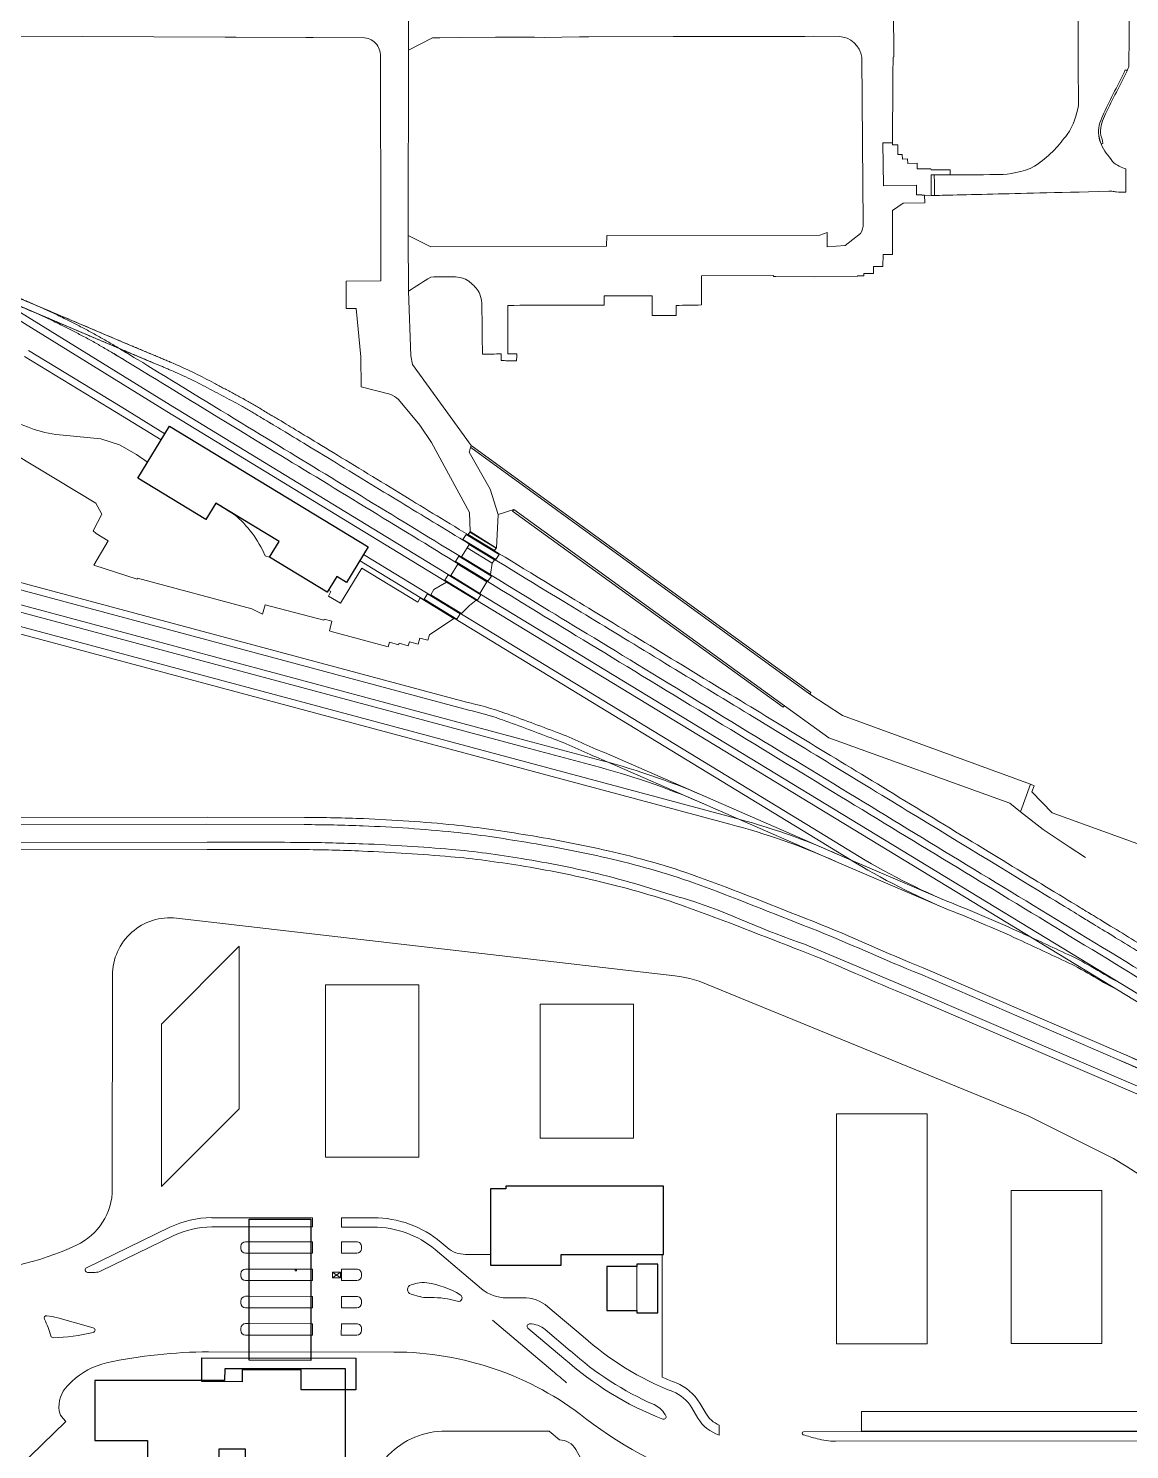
# Model space of a CAD drawing. Header units: millimetres. Extents: x 0 to 840, y 0 to 594.
# Drawn here: x 757.7 to 771.5, y 122.01 to 139.82 of the extents above; entities that cross this region are included whole.
import ezdxf

# ---------------------------------------------------------------- set-up
doc = ezdxf.new("R2010")
doc.units = ezdxf.units.MM
doc.linetypes.add('DGN Style 3', pattern=[136879.593462, 97771.138187, -39108.455275])
doc.layers.add('AC-0000-BESTAAND-co-06', color=1, linetype='Continuous')

msp = doc.modelspace()

# ---------------------------------------------------------------- linework, layer by layer
at = {"layer": 'AC-0000-BESTAAND-co-06', "linetype": 'Continuous', "lineweight": 13, "transparency": 33554687}
for p, q in [((762.463, 137.227), (762.465, 139.549)), ((768.934, 137.73), (769.019, 137.725)), ((762.465, 136.528), (762.463, 137.227)), ((768.09, 136.711), (767.552, 136.709)), ((749.693, 135), (763.191, 131.378)), ((763.175, 131.291), (749.67, 134.913)), ((764.922, 130.745), (766.251, 130.167)), ((766.213, 130.084), (764.887, 130.661)), ((770.309, 130.329), (770.261, 130.348)), ((770.28, 130.253), (770.309, 130.329)), ((770.747, 129.566), (770.951, 129.43)), ((771.393, 126.983), (768.918, 128.048)), ((771.359, 126.898), (768.882, 127.967)), ((774.41, 125.262), (768.734, 127.698)), ((771.393, 126.983), (775.417, 125.258)), ((771.359, 126.898), (775.38, 125.175)), ((761.624, 124.471), (761.624, 124.615)), ((761.624, 124.615), (761.816, 124.615)), ((761.876, 124.531), (761.876, 124.555)), ((761.624, 124.471), (761.816, 124.471)), ((761.513, 124.234), (761.615, 124.165)), ((761.615, 124.234), (761.513, 124.165)), ((761.624, 124.129), (761.624, 124.273)), ((761.624, 124.273), (761.816, 124.273)), ((761.624, 124.129), (761.816, 124.129)), ((761.876, 124.189), (761.876, 124.213)), ((761.624, 123.787), (761.624, 123.931)), ((761.624, 123.931), (761.816, 123.931)), ((761.624, 123.787), (761.816, 123.787)), ((761.876, 123.847), (761.876, 123.871)), ((764.275, 122.995), (763.518, 123.634)), ((761.623, 123.445), (761.624, 123.589)), ((761.623, 123.445), (761.815, 123.445)), ((761.624, 123.589), (761.816, 123.589)), ((761.876, 123.505), (761.876, 123.529))]:
    msp.add_line(p, q, dxfattribs=at)
at = {"layer": 'AC-0000-BESTAAND-co-06', "linetype": 'DGN Style 3', "lineweight": 13, "transparency": 33554687}
for p, q in [((760.468, 124.616), (761.241, 124.615)), ((760.468, 124.472), (761.241, 124.471)), ((760.468, 124.274), (761.241, 124.273)), ((760.468, 124.13), (761.241, 124.129)), ((760.468, 123.932), (761.241, 123.931)), ((760.468, 123.788), (761.241, 123.787)), ((760.467, 123.446), (761.24, 123.445)), ((760.468, 123.59), (761.241, 123.589))]:
    msp.add_line(p, q, dxfattribs=at)
at = {"layer": 'AC-0000-BESTAAND-co-06', "linetype": 'Continuous', "lineweight": 0, "transparency": 33554687}
for p, q in [((759.962, 122.883), (759.962, 122.876)), ((759.968, 122.883), (759.968, 122.876))]:
    msp.add_line(p, q, dxfattribs=at)
at = {"layer": 'AC-0000-BESTAAND-co-06', "linetype": 'Continuous', "lineweight": 13, "transparency": 33554687, "flags": 128}
for points in [[(768.412, 138.387), (768.533, 138.388), (768.538, 139.16), (768.536, 139.243), (768.539, 139.461), (768.548, 139.463), (768.546, 140.068), (768.534, 140.068), (768.536, 140.671), (768.536, 140.781), (768.532, 140.843), (768.536, 143.886), (768.544, 146.721)], [(767.877, 140.104), (764.316, 140.088), (764.034, 140.087), (763.616, 140.086), (763.558, 140.085), (762.771, 140.087), (762.467, 140.24), (762.465, 139.549), (762.765, 139.703), (762.859, 139.704), (763.102, 139.707), (763.556, 139.71), (763.613, 139.711), (764.043, 139.71), (764.166, 139.707), (764.608, 139.715), (764.726, 139.715), (765.784, 139.718), (766.263, 139.719), (767.435, 139.721), (767.545, 139.722), (767.863, 139.72)], [(768.09, 136.711), (768.093, 136.72), (768.174, 136.718), (768.174, 136.75), (768.293, 136.75), (768.294, 136.835), (768.413, 136.835), (768.414, 136.986), (768.533, 136.986), (768.534, 137.539), (768.668, 137.632), (768.936, 137.633), (768.934, 137.73), (768.901, 137.729), (768.901, 137.735), (768.835, 137.734), (768.832, 137.855), (768.419, 137.847), (768.412, 138.387)], [(768.533, 138.388), (768.533, 138.36), (768.598, 138.361), (768.601, 138.242), (768.654, 138.242), (768.656, 138.182), (768.721, 138.184), (768.723, 138.129), (768.843, 138.13), (768.843, 138.059)], [(769.257, 137.984), (769.256, 138.05), (769.017, 138.05), (769.015, 138.061), (768.843, 138.059)], [(769.061, 137.727), (769.019, 137.725), (769.017, 137.986), (769.056, 137.985)], [(771.374, 127.759), (763.405, 132.603), (759.436, 135.021), (756.501, 136.831)], [(771.416, 127.84), (763.457, 132.677), (759.482, 135.098), (756.549, 136.909)], [(766.139, 136.72), (767.041, 136.723), (767.042, 136.711), (767.07, 136.71), (767.552, 136.709)], [(759.366, 134.666), (758.805, 135.007), (757.653, 135.708)], [(759.413, 134.742), (758.851, 135.085), (757.701, 135.786)], [(749.551, 134.481), (765.571, 130.191), (766.52, 129.935)], [(763.245, 134.568), (767.496, 131.479), (767.51, 131.499), (763.253, 134.592), (763.245, 134.568)], [(763.245, 134.568), (767.496, 131.479), (767.905, 131.211), (770.261, 130.348), (770.135, 130.004)], [(766.495, 129.848), (765.545, 130.104), (749.527, 134.393)], [(763.588, 133.729), (763.786, 133.791), (767.177, 131.333), (767.736, 130.931), (770.004, 130.111), (770.135, 130.004)], [(767.177, 131.333), (767.163, 131.313), (763.769, 133.772), (763.786, 133.791), (767.177, 131.333)], [(763.559, 133.165), (763.6, 133.229), (763.19, 133.479), (763.146, 133.414), (763.559, 133.165)], [(763.545, 133.276), (763.213, 133.477), (763.233, 133.509), (763.566, 133.309), (763.545, 133.276)], [(763.492, 132.978), (763.131, 133.197), (763.202, 133.313), (763.515, 133.118), (763.492, 132.978)], [(763.515, 133.118), (763.543, 133.163), (763.226, 133.355), (763.202, 133.313), (763.515, 133.118)], [(763.361, 132.739), (763.447, 132.886), (763.083, 133.107), (762.998, 132.965), (763.361, 132.739)], [(763.46, 132.892), (763.505, 132.956), (763.095, 133.205), (763.054, 133.14), (763.46, 132.892)], [(763.13, 132.487), (763.229, 132.589), (763.312, 132.654), (762.941, 132.881), (762.785, 132.791), (762.745, 132.724), (763.13, 132.487)], [(763.332, 132.655), (763.373, 132.721), (762.962, 132.972), (762.923, 132.906), (763.332, 132.655)], [(763.072, 132.416), (762.663, 132.668), (762.703, 132.735), (763.113, 132.483), (763.072, 132.416)], [(772.047, 129.445), (770.535, 129.992), (770.28, 130.253)], [(770.135, 130.004), (770.422, 129.783), (770.747, 129.566)], [(761.159, 129.843), (759.936, 129.848), (752.632, 129.839)], [(761.163, 129.933), (759.942, 129.938), (752.635, 129.929)], [(761.13, 129.53), (759.942, 129.533), (751.962, 129.529), (747.989, 129.529), (747.904, 129.531), (746.472, 129.531), (745.412, 129.532), (743.255, 129.529)], [(759.943, 129.623), (751.962, 129.619), (747.993, 129.62), (747.905, 129.62), (746.479, 129.621), (745.412, 129.623)], [(774.446, 125.345), (768.77, 127.78), (767.429, 128.346)], [(775.443, 125.314), (772.293, 127.201), (771.374, 127.759)], [(771.416, 127.84), (772.347, 127.273), (775.487, 125.393)], [(761.241, 124.615), (761.264, 124.615), (761.264, 124.471), (761.241, 124.471)], [(761.241, 124.129), (761.264, 124.129), (761.264, 124.273), (761.241, 124.273)], [(761.241, 123.787), (761.264, 123.787), (761.264, 123.931), (761.241, 123.931)], [(761.24, 123.445), (761.263, 123.445), (761.264, 123.589), (761.241, 123.589)]]:
    msp.add_lwpolyline(points, dxfattribs=at)
for points in [[(761.685, 136.311), (761.684, 136.651), (762.117, 136.659), (762.117, 137.17), (762.113, 139.45), (762.113, 139.45, 0.414262), (761.915, 139.704), (761.915, 139.704), (761.271, 139.708), (761.177, 139.706), (760.304, 139.711), (760.166, 139.711), (757.486, 139.722), (757.304, 139.72), (756.736, 139.725), (756.322, 139.73), (756.212, 139.648), (756.122, 139.649)], [(768.156, 138.385), (768.148, 139.46), (768.148, 139.46, 0.357524), (767.863, 139.72)], [(768.156, 138.385), (768.163, 137.374), (768.163, 137.374, -0.170366), (768.13, 137.249), (768.13, 137.249), (767.94, 137.098), (767.714, 137.084), (767.714, 137.262), (767.621, 137.231), (764.95, 137.225), (764.948, 137.092), (762.744, 137.084), (762.463, 137.227)], [(759.283, 135.623), (758.948, 135.764), (757.597, 136.338), (757.187, 136.51), (757.187, 136.51, -0.039465), (755.927, 137.157), (755.927, 137.157), (755.469, 137.435), (754.131, 138.249)], [(759.322, 135.706), (758.971, 135.853), (757.634, 136.42), (757.223, 136.595), (757.223, 136.595, -0.040844), (755.974, 137.235), (755.974, 137.235), (755.481, 137.533), (754.178, 138.327)], [(761.685, 136.311), (761.808, 136.311), (761.868, 135.704), (761.871, 135.327), (762.233, 135.239), (762.233, 135.239, -0.088357), (762.342, 135.17), (762.342, 135.17), (762.608, 134.847), (762.753, 134.633), (763.232, 133.755), (763.237, 133.515), (763.568, 133.309), (763.588, 133.729), (763.585, 133.741), (763.49, 134.045), (763.227, 134.511), (763.253, 134.592), (762.517, 135.607), (762.495, 135.719), (762.465, 136.528)], [(757.439, 134.949, 0.114512), (758.137, 134.722), (758.137, 134.722), (758.61, 134.676), (758.845, 134.604), (759.055, 134.481), (759.196, 134.386), (759.074, 134.184), (759.924, 133.668), (760.049, 133.873), (760.282, 133.731), (760.282, 133.731, -0.112341), (760.67, 133.213), (760.67, 133.213), (760.724, 133.193), (761.446, 132.754), (761.463, 132.782), (761.492, 132.764), (761.461, 132.707), (761.614, 132.619), (761.881, 133.058), (762.584, 132.632), (762.613, 132.683), (763.032, 132.427), (762.728, 132.221), (762.706, 132.153), (762.609, 132.18), (762.588, 132.104), (762.477, 132.134), (762.463, 132.084), (762.347, 132.115), (762.342, 132.097), (762.226, 132.128), (762.21, 132.07), (761.515, 132.257), (761.474, 132.27), (761.505, 132.391), (761.409, 132.416), (761.406, 132.403), (760.669, 132.599), (760.636, 132.479), (760.5, 132.546), (759.069, 132.93), (759.063, 132.917), (758.52, 133.095), (758.701, 133.398), (758.549, 133.489), (758.514, 133.524), (758.621, 133.734), (758.547, 133.872), (757.024, 134.784)], [(767.832, 129.378), (766.213, 130.084), (766.213, 130.084, 0.039093), (764.858, 130.561), (764.858, 130.561), (763.918, 130.812), (749.596, 134.65)], [(749.619, 134.738), (763.942, 130.898), (764.882, 130.648), (764.882, 130.648, -0.039242), (766.251, 130.167), (766.251, 130.167), (767.869, 129.462)], [(769.214, 128.884, -0.0404), (767.965, 129.535), (767.965, 129.535), (767.534, 129.798), (763.268, 132.395), (761.9, 133.228)], [(769.178, 128.8, -0.039301), (767.919, 129.456), (767.919, 129.456), (767.487, 129.72), (763.222, 132.318), (761.853, 133.151)], [(769.178, 128.8), (767.832, 129.378), (767.832, 129.378, 0.040164), (766.495, 129.848)], [(766.52, 129.935, -0.041148), (767.869, 129.462), (767.869, 129.462), (769.214, 128.884)], [(756.775, 124.233, 0.110138), (758.304, 124.573), (758.304, 124.573, 0.290809), (758.753, 125.279), (758.753, 125.279), (758.755, 127.956), (758.755, 127.956, -0.448273), (759.557, 128.671), (759.557, 128.671), (765.806, 127.947), (765.889, 127.935), (765.993, 127.913), (766.108, 127.88), (766.201, 127.845), (770.231, 126.195), (771.301, 125.658), (771.46, 125.563), (772.072, 125.172)], [(775.198, 125.022), (774.446, 125.345), (774.446, 125.345, -0.03873), (773.198, 125.99), (773.198, 125.99), (772.648, 126.328), (772.648, 126.328, 0.038838), (771.393, 126.983)], [(771.359, 126.898, -0.037137), (772.603, 126.251), (772.603, 126.251), (773.151, 125.912), (773.151, 125.912, 0.040741), (774.41, 125.262), (774.41, 125.262), (775.162, 124.939)], [(765.646, 124.457), (765.646, 122.92), (765.646, 122.92, 0.013114), (765.82, 122.846), (765.82, 122.846, -0.167388), (766.116, 122.595), (766.116, 122.595), (766.192, 122.466), (766.192, 122.466, 0.157477), (766.36, 122.318), (766.36, 122.318), (766.36, 122.194), (766.36, 122.194, -0.184219), (766.092, 122.407), (766.092, 122.407), (766.016, 122.535), (766.016, 122.535, 0.167388), (765.778, 122.738), (765.778, 122.738, -0.089394), (764.655, 123.428), (764.655, 123.428), (764.213, 123.802), (764.213, 123.802, 0.1805), (763.897, 123.915), (763.897, 123.915), (763.696, 123.913), (763.696, 123.913, -0.1805), (763.38, 124.026), (763.38, 124.026), (762.799, 124.517), (762.799, 124.517, 0.177073), (762.026, 124.8), (762.026, 124.8), (761.624, 124.8), (761.624, 124.917), (762.026, 124.917), (762.026, 124.917, -0.177073), (762.875, 124.606), (762.875, 124.606), (762.95, 124.542), (762.95, 124.542, 0.177199), (763.182, 124.457), (763.182, 124.457), (763.495, 124.457)], [(760.468, 124.472), (760.424, 124.472, -0.414212), (760.364, 124.532), (760.364, 124.556, -0.414211), (760.424, 124.616), (760.468, 124.616)], [(760.468, 124.13), (760.424, 124.13), (760.424, 124.13, -0.414212), (760.364, 124.19), (760.364, 124.214, -0.414211), (760.424, 124.274), (760.468, 124.274)], [(760.468, 123.788), (760.424, 123.788, -0.414212), (760.364, 123.848), (760.364, 123.872, -0.414211), (760.424, 123.932), (760.468, 123.932)], [(760.467, 123.446), (760.423, 123.446, -0.414212), (760.364, 123.506), (760.364, 123.53, -0.414211), (760.424, 123.59), (760.468, 123.59)], [(766.354, 121.572, -0.102759), (764.686, 122.403), (764.686, 122.403, 0.167669), (762.281, 123.234), (762.281, 123.234), (759.96, 123.235), (759.96, 123.235, 0.053702), (758.682, 123.098), (758.682, 123.098, 0.14012), (758.246, 122.863), (758.246, 122.863), (758.193, 122.811), (758.193, 122.811, 0.243848), (758.088, 122.497, 0.154736), (758.137, 122.399), (758.137, 122.399), (758.172, 122.364), (757.578, 121.787)], [(761.92, 121.223, -0.417497), (762.935, 122.243), (762.935, 122.243), (764.23, 122.243), (764.357, 122.132), (764.357, 122.132, -0.267948), (764.565, 122.012), (764.565, 122.012), (765.189, 120.892)]]:
    msp.add_lwpolyline(points, format="xyb", dxfattribs=at)
at = {"layer": 'AC-0000-BESTAAND-co-06', "linetype": 'Continuous', "lineweight": 30, "transparency": 33554687, "flags": 128}
for points in [[(760.049, 133.873), (759.924, 133.668), (759.074, 134.184), (759.469, 134.836), (761.958, 133.323), (761.688, 132.879), (761.566, 132.953), (761.446, 132.754), (760.724, 133.193), (760.843, 133.389), (760.049, 133.873)], [(759.875, 122.876), (759.195, 122.876), (758.535, 122.876), (758.535, 122.126), (759.195, 122.126), (759.194, 121.741)], [(761.675, 121.776), (761.675, 122.76)], [(760.092, 121.008), (760.093, 122.022), (760.418, 122.022), (760.425, 121.004)]]:
    msp.add_lwpolyline(points, dxfattribs=at)
at = {"layer": 'AC-0000-BESTAAND-co-06', "linetype": 'Continuous', "lineweight": 13, "transparency": 33554687, "flags": 128}
for points in [[(760.344, 128.318), (759.369, 127.344), (759.369, 125.308), (760.344, 126.283)], [(762.595, 127.836), (761.424, 127.836), (761.424, 125.677), (762.595, 125.677)], [(765.286, 127.595), (764.115, 127.595), (764.115, 125.915), (765.286, 125.915)], [(768.968, 126.219), (767.829, 126.219), (767.829, 123.338), (768.968, 123.338)], [(771.158, 125.259), (770.018, 125.259), (770.018, 123.339), (771.158, 123.339)], [(761.046, 124.268), (761.061, 124.268), (761.061, 124.253), (761.046, 124.253)], [(761.513, 124.165), (761.513, 124.234), (761.615, 124.234), (761.615, 124.165)], [(768.142, 122.244), (773.434, 122.244), (773.434, 122.488), (768.142, 122.488)]]:
    msp.add_lwpolyline(points, close=True, dxfattribs=at)
at = {"layer": 'AC-0000-BESTAAND-co-06', "linetype": 'Continuous', "lineweight": 30, "transparency": 33554687, "flags": 128}
for points in [[(763.495, 125.281), (763.495, 124.322), (764.38, 124.322), (764.38, 124.457), (765.661, 124.457), (765.661, 125.281), (765.661, 125.312), (763.687, 125.312), (763.687, 125.281)], [(760.468, 124.9), (761.241, 124.9), (761.24, 123.129), (760.467, 123.13)], [(765.329, 124.336), (765.329, 124.306), (764.95, 124.306), (764.95, 123.754), (765.329, 123.754), (765.329, 123.724), (765.59, 123.724), (765.59, 124.336)], [(761.804, 123.159), (761.804, 122.76), (761.12, 122.761), (761.12, 123.012), (760.381, 123.012), (760.381, 122.862), (759.875, 122.863), (759.875, 123.16)]]:
    msp.add_lwpolyline(points, close=True, dxfattribs=at)
at = {"layer": 'AC-0000-BESTAAND-co-06', "linetype": 'Continuous', "lineweight": 13, "transparency": 33554687, "flags": 128}
for points in [[(758.429, 124.289, 0.79586), (758.442, 124.232), (758.442, 124.232), (758.536, 124.232), (758.536, 124.232, 0.113673), (758.615, 124.25), (758.615, 124.25), (759.526, 124.693), (759.526, 124.693, -0.113673), (759.999, 124.801), (759.999, 124.801), (761.264, 124.801), (761.264, 124.917), (759.999, 124.917), (759.999, 124.918, 0.113673), (759.475, 124.797), (759.475, 124.797), (758.429, 124.289), (758.429, 124.289)], [(762.697, 124.101, 0.104643), (762.573, 124.095), (762.573, 124.095), (762.498, 124.075), (762.498, 124.075, 0.765954), (762.497, 123.959), (762.497, 123.959), (762.612, 123.927), (762.612, 123.928, 0.075704), (762.702, 123.917), (762.702, 123.917), (762.744, 123.918), (762.745, 123.918, -0.070892), (763.08, 123.87), (763.08, 123.87, 0.884274), (763.115, 123.952), (763.115, 123.952, 0.093252), (762.697, 124.101)], [(757.931, 123.689, 0.598207), (757.901, 123.646), (757.901, 123.646, -0.04905), (757.983, 123.435), (757.983, 123.435, 0.343934), (758.012, 123.413), (758.012, 123.413, 0.052734), (758.513, 123.48), (758.513, 123.48, 0.772815), (758.514, 123.538), (758.514, 123.538), (758.068, 123.662), (758.068, 123.662, 0.038837), (757.931, 123.689)], [(765.654, 122.393, 0.712239), (765.691, 122.436), (765.691, 122.436), (765.681, 122.453), (765.681, 122.453, 0.157058), (765.543, 122.575), (765.543, 122.575, -0.079257), (764.495, 123.249), (764.494, 123.25), (764.18, 123.516), (764.18, 123.516, 0.180496), (763.982, 123.586), (763.982, 123.586, 0.694203), (763.963, 123.534), (763.963, 123.533), (764.413, 123.154), (764.413, 123.154, 0.089945), (765.654, 122.393), (765.654, 122.393), (765.654, 122.393)], [(774.137, 122.123, 0.228072), (774.278, 122.191), (774.278, 122.191, 0.628569), (774.254, 122.24), (774.254, 122.24), (767.418, 122.233), (767.418, 122.233, 0.852837), (767.412, 122.198), (767.412, 122.198, 0.01503), (767.588, 122.147), (767.588, 122.147, 0.064319), (767.817, 122.117), (767.816, 122.117), (774.137, 122.123), (774.137, 122.123)]]:
    msp.add_lwpolyline(points, format="xyb", close=True, dxfattribs=at)
at = {"layer": 'AC-0000-BESTAAND-co-06', "linetype": 'DGN Style 3', "lineweight": 13, "transparency": 33554687, "flags": 128}
msp.add_lwpolyline([(765.329, 124.306), (765.329, 123.754)], dxfattribs=at)
at = {"layer": 'AC-0000-BESTAAND-co-06', "linetype": 'DGN Style 3', "lineweight": 30, "transparency": 33554687, "flags": 128}
msp.add_lwpolyline([(761.675, 122.76), (761.675, 123.025), (760.162, 123.025), (760.161, 122.876), (759.875, 122.876)], dxfattribs=at)
at = {"layer": 'AC-0000-BESTAAND-co-06', "linetype": 'Continuous', "lineweight": 13, "transparency": 33554687, "extrusion": (0, 0, -1)}
for centre in [(-761.816, 124.555), (-761.816, 124.213), (-761.816, 123.871), (-761.816, 123.529)]:
    msp.add_arc(centre, 0.06, 90.0267, 180.028, dxfattribs=at)
at = {"layer": 'AC-0000-BESTAAND-co-06', "linetype": 'Continuous', "lineweight": 13, "transparency": 33554687}
for centre, radius, start, end in [((761.816, 124.531), 0.06, 269.9733, 359.9717), ((761.816, 124.189), 0.06, 269.9733, 359.9717), ((761.816, 123.847), 0.06, 269.9733, 359.9717), ((761.816, 123.505), 0.06, 269.9733, 359.9717), ((767.131, 126.197), 4.29, 228.2665, 231.2833)]:
    msp.add_arc(centre, radius, start, end, dxfattribs=at)
for points, weights, knots in [([(749.82, 147.912), (749.819, 147.26), (749.819, 146.608), (749.818, 145.956), (749.814, 145.593), (749.831, 145.211), (749.871, 144.848), (749.917, 144.442), (750, 144.034), (750.108, 143.632), (750.196, 143.305), (750.304, 142.989), (750.428, 142.674), (750.607, 142.224), (750.807, 141.792), (751.05, 141.371), (751.25, 141.023), (751.48, 140.703), (751.733, 140.391), (752.036, 140.019), (752.348, 139.664), (752.702, 139.34), (752.956, 139.107), (753.231, 138.903), (753.497, 138.687), (753.696, 138.525), (753.932, 138.379), (754.131, 138.249), (754.577, 137.978), (755.023, 137.706), (755.469, 137.435), (755.622, 137.342), (755.775, 137.249), (755.927, 137.157), (756.33, 136.908), (756.751, 136.692), (757.187, 136.51), (757.324, 136.453), (757.46, 136.395), (757.597, 136.338), (758.047, 136.147), (758.498, 135.955), (758.948, 135.764), (759.06, 135.717), (759.172, 135.67), (759.283, 135.623), (759.474, 135.544), (759.681, 135.455), (759.872, 135.355), (760.019, 135.277), (760.167, 135.199), (760.315, 135.12), (760.503, 135.02), (760.688, 134.897), (760.868, 134.797), (761.816, 134.219), (762.764, 133.642), (763.712, 133.064), (765.949, 131.703), (768.186, 130.341), (770.423, 128.98), (770.994, 128.631), (771.565, 128.282), (772.136, 127.933), (772.297, 127.834), (772.457, 127.734), (772.618, 127.635), (772.694, 127.585), (772.776, 127.532), (772.852, 127.477), (772.911, 127.434), (772.97, 127.391), (773.029, 127.348), (773.126, 127.277), (773.221, 127.199), (773.313, 127.128), (773.499, 126.976), (773.685, 126.823), (773.87, 126.671), (774.233, 126.364), (774.621, 126.088), (775.029, 125.846), (771.204, 128.173), (767.379, 130.501), (763.553, 132.829), (761.994, 133.78), (760.435, 134.731), (758.875, 135.682), (758.875, 135.682), (758.875, 135.682), (758.875, 135.682), (758.467, 135.934), (758.04, 136.154), (757.597, 136.338)], [1, 1, 1, 1, 1, 1, 1, 1, 1, 1, 1, 1, 1, 1, 1, 1, 1, 1, 1, 1, 1, 1, 1, 1, 1, 1, 1, 1, 1, 1, 1, 1, 1, 1, 0.997926557292, 0.997926557292, 1, 1, 1, 1, 1, 1, 1, 1, 1, 1, 1, 1, 1, 1, 1, 1, 1, 1, 1, 1, 1, 1, 1, 1, 1, 1, 1, 1, 1, 1, 1, 1, 1, 1, 1, 1, 1, 1, 1, 1, 1, 1, 1, 0.997724149973, 0.997724149973, 1, 1, 1, 1, 1, 1, 1, 1, 1, 1, 0.997884334907, 0.997884334907, 1], [0, 0, 0, 0, 0.076923, 0.076923, 0.076923, 0.086177, 0.086177, 0.086177, 0.096501, 0.096501, 0.096501, 0.104925, 0.104925, 0.104925, 0.11696, 0.11696, 0.11696, 0.126919, 0.126919, 0.126919, 0.13884, 0.13884, 0.13884, 0.147417, 0.147417, 0.147417, 0.153846, 0.153846, 0.153846, 0.192308, 0.192308, 0.192308, 0.230769, 0.230769, 0.230769, 0.307692, 0.307692, 0.307692, 0.333333, 0.333333, 0.333333, 0.358974, 0.358974, 0.358974, 0.384615, 0.384615, 0.384615, 0.412412, 0.412412, 0.412412, 0.433969, 0.433969, 0.433969, 0.461538, 0.461538, 0.461538, 0.480769, 0.480769, 0.480769, 0.5, 0.5, 0.5, 0.519231, 0.519231, 0.519231, 0.538462, 0.538462, 0.538462, 0.563633, 0.563633, 0.563633, 0.583303, 0.583303, 0.583303, 0.615385, 0.615385, 0.615385, 0.692308, 0.692308, 0.692308, 0.769231, 0.769231, 0.769231, 0.807692, 0.807692, 0.807692, 0.846154, 0.846154, 0.846154, 0.923077, 0.923077, 0.923077, 1, 1, 1, 1]), ([(749.911, 147.912), (749.91, 147.26), (749.909, 146.608), (749.908, 145.956), (749.905, 145.595), (749.922, 145.215), (749.963, 144.854), (750.008, 144.453), (750.09, 144.049), (750.196, 143.652), (750.283, 143.329), (750.39, 143.017), (750.513, 142.706), (750.69, 142.26), (750.888, 141.832), (751.128, 141.416), (751.327, 141.072), (751.554, 140.755), (751.804, 140.447), (752.104, 140.079), (752.412, 139.727), (752.762, 139.407), (753.015, 139.176), (753.288, 138.973), (753.552, 138.759), (753.749, 138.599), (753.982, 138.455), (754.178, 138.327), (754.613, 138.062), (755.047, 137.798), (755.481, 137.533), (755.646, 137.434), (755.81, 137.335), (755.974, 137.235), (756.372, 136.988), (756.789, 136.774), (757.223, 136.595), (757.36, 136.537), (757.497, 136.478), (757.634, 136.42), (758.08, 136.231), (758.525, 136.042), (758.971, 135.853), (759.088, 135.804), (759.205, 135.755), (759.322, 135.706), (759.513, 135.627), (759.722, 135.537), (759.913, 135.436), (760.061, 135.358), (760.21, 135.279), (760.358, 135.2), (760.548, 135.099), (760.734, 134.975), (760.916, 134.874), (761.864, 134.296), (762.813, 133.719), (763.761, 133.141), (765.998, 131.779), (768.235, 130.418), (770.471, 129.056), (771.042, 128.708), (771.613, 128.36), (772.184, 128.011), (772.345, 127.911), (772.507, 127.811), (772.668, 127.712), (772.745, 127.661), (772.828, 127.607), (772.905, 127.551), (772.965, 127.507), (773.025, 127.463), (773.085, 127.418), (773.182, 127.348), (773.277, 127.27), (773.37, 127.199), (773.556, 127.047), (773.742, 126.895), (773.928, 126.742), (774.288, 126.441), (774.67, 126.168), (775.072, 125.925), (771.25, 128.251), (767.427, 130.578), (763.605, 132.904), (762.044, 133.856), (760.483, 134.809), (758.922, 135.761), (758.922, 135.761), (758.922, 135.761), (758.922, 135.761), (758.51, 136.015), (758.08, 136.235), (757.634, 136.42)], [1, 1, 1, 1, 1, 1, 1, 1, 1, 1, 1, 1, 1, 1, 1, 1, 1, 1, 1, 1, 1, 1, 1, 1, 1, 1, 1, 1, 1, 1, 1, 1, 1, 1, 0.997779345759, 0.997779345759, 1, 1, 1, 1, 1, 1, 1, 1, 1, 1, 1, 1, 1, 1, 1, 1, 1, 1, 1, 1, 1, 1, 1, 1, 1, 1, 1, 1, 1, 1, 1, 1, 1, 1, 1, 1, 1, 1, 1, 1, 1, 1, 1, 0.998012553803, 0.998012553803, 1, 1, 1, 1, 1, 1, 1, 1, 1, 1, 0.997912640696, 0.997912640696, 1], [0, 0, 0, 0, 0.076923, 0.076923, 0.076923, 0.086214, 0.086214, 0.086214, 0.096526, 0.096526, 0.096526, 0.104936, 0.104936, 0.104936, 0.116966, 0.116966, 0.116966, 0.126923, 0.126923, 0.126923, 0.138827, 0.138827, 0.138827, 0.147437, 0.147437, 0.147437, 0.153846, 0.153846, 0.153846, 0.192308, 0.192308, 0.192308, 0.230769, 0.230769, 0.230769, 0.307692, 0.307692, 0.307692, 0.333333, 0.333333, 0.333333, 0.358974, 0.358974, 0.358974, 0.384615, 0.384615, 0.384615, 0.412394, 0.412394, 0.412394, 0.433907, 0.433907, 0.433907, 0.461538, 0.461538, 0.461538, 0.480769, 0.480769, 0.480769, 0.5, 0.5, 0.5, 0.519231, 0.519231, 0.519231, 0.538462, 0.538462, 0.538462, 0.563818, 0.563818, 0.563818, 0.583603, 0.583603, 0.583603, 0.615385, 0.615385, 0.615385, 0.692308, 0.692308, 0.692308, 0.769231, 0.769231, 0.769231, 0.807692, 0.807692, 0.807692, 0.846154, 0.846154, 0.846154, 0.923077, 0.923077, 0.923077, 1, 1, 1, 1])]:
    msp.add_rational_spline(points, weights, degree=3, knots=knots, dxfattribs=at)
for points, knots in [([(769.061, 137.727), (769.061, 137.727), (769.789, 137.744), (770.518, 137.761), (771.246, 137.779), (771.258, 137.779), (771.271, 137.779), (771.283, 137.78), (771.301, 137.777), (771.319, 137.774), (771.336, 137.771), (771.376, 137.77), (771.416, 137.769), (771.456, 137.767), (771.457, 137.865), (771.458, 137.962), (771.458, 138.06), (771.42, 138.075), (771.331, 138.104), (771.292, 138.154), (771.239, 138.223), (771.18, 138.287), (771.146, 138.372), (771.127, 138.418), (771.117, 138.465), (771.116, 138.512), (771.115, 138.553), (771.117, 138.597), (771.132, 138.637), (771.147, 138.68), (771.164, 138.718), (771.182, 138.758), (771.262, 138.945), (771.372, 139.126), (771.45, 139.302), (771.457, 139.298), (771.465, 139.293), (771.472, 139.289), (771.48, 139.307), (771.488, 139.324), (771.496, 139.342), (771.498, 139.755), (771.5, 140.167), (771.502, 140.58), (771.429, 140.571), (771.355, 140.562), (771.282, 140.553), (771.233, 140.555), (771.184, 140.556), (771.135, 140.558), (771.119, 140.629), (771.103, 140.7), (771.087, 140.772), (771.09, 140.926), (771.092, 141.081), (771.095, 141.235), (771.015, 141.236), (770.934, 141.237), (770.854, 141.238), (770.855, 140.846), (770.856, 140.454), (770.857, 140.062), (770.859, 139.659), (770.861, 139.256), (770.863, 138.853), (770.842, 138.752), (770.8, 138.592), (770.722, 138.492), (770.672, 138.427), (770.621, 138.361), (770.562, 138.3), (770.499, 138.234), (770.428, 138.178), (770.359, 138.125), (770.241, 138.034), (770.039, 138), (769.92, 137.989), (769.699, 137.987), (769.478, 137.986), (769.257, 137.984), (769.19, 137.984), (769.123, 137.984), (769.056, 137.985), (769.058, 137.899), (769.059, 137.813), (769.061, 137.727)], [0, 0, 0, 0, 0.02, 0.04, 0.04, 0.04, 0.08, 0.08, 0.08, 0.12, 0.12, 0.12, 0.16, 0.16, 0.16, 0.2, 0.2, 0.2, 0.226155, 0.226155, 0.226155, 0.262108, 0.262108, 0.262108, 0.281713, 0.281713, 0.281713, 0.299038, 0.299038, 0.299038, 0.316927, 0.316927, 0.316927, 0.4, 0.4, 0.4, 0.42, 0.42, 0.42, 0.44, 0.44, 0.44, 0.46, 0.46, 0.46, 0.48, 0.48, 0.48, 0.5, 0.5, 0.5, 0.52, 0.52, 0.52, 0.54, 0.54, 0.54, 0.56, 0.56, 0.56, 0.58, 0.58, 0.58, 0.6, 0.6, 0.6, 0.656776, 0.656776, 0.656776, 0.693437, 0.693437, 0.693437, 0.732616, 0.732616, 0.732616, 0.8, 0.8, 0.8, 0.866667, 0.866667, 0.866667, 0.933333, 0.933333, 0.933333, 1, 1, 1, 1]), ([(771.146, 138.372), (771.128, 138.417), (771.12, 138.465), (771.116, 138.512), (771.113, 138.553), (771.117, 138.597), (771.132, 138.637), (771.147, 138.68), (771.164, 138.718), (771.182, 138.758), (771.262, 138.945), (771.372, 139.126), (771.45, 139.302), (771.457, 139.298), (771.465, 139.293), (771.472, 139.289)], [0, 0, 0, 0, 0.071086, 0.071086, 0.071086, 0.133908, 0.133908, 0.133908, 0.198775, 0.198775, 0.198775, 0.5, 0.5, 0.5, 1, 1, 1, 1]), ([(771.472, 139.289), (771.394, 139.114), (771.284, 138.934), (771.204, 138.748), (771.187, 138.709), (771.17, 138.672), (771.155, 138.631), (771.141, 138.593), (771.14, 138.552), (771.14, 138.513), (771.141, 138.467), (771.168, 138.421), (771.169, 138.377), (771.161, 138.375), (771.154, 138.373), (771.146, 138.372), (771.128, 138.417), (771.12, 138.465), (771.116, 138.512), (771.113, 138.553), (771.117, 138.597), (771.132, 138.637), (771.147, 138.68), (771.164, 138.718), (771.182, 138.758), (771.262, 138.945), (771.372, 139.126), (771.45, 139.302), (771.457, 139.298), (771.465, 139.293), (771.472, 139.289)], [0, 0, 0, 0, 0.152674, 0.152674, 0.152674, 0.184683, 0.184683, 0.184683, 0.214825, 0.214825, 0.214825, 0.25, 0.25, 0.25, 0.5, 0.5, 0.5, 0.535543, 0.535543, 0.535543, 0.566954, 0.566954, 0.566954, 0.599388, 0.599388, 0.599388, 0.75, 0.75, 0.75, 1, 1, 1, 1]), ([(766.139, 136.72), (766.139, 136.599), (766.139, 136.477), (766.138, 136.355), (766.032, 136.353), (765.926, 136.351), (765.82, 136.349), (765.821, 136.307), (765.821, 136.265), (765.822, 136.223), (765.721, 136.223), (765.621, 136.223), (765.521, 136.222), (765.521, 136.305), (765.521, 136.388), (765.521, 136.471), (765.32, 136.471), (765.12, 136.471), (764.92, 136.471), (764.92, 136.431), (764.92, 136.391), (764.92, 136.351), (764.517, 136.351), (764.113, 136.351), (763.71, 136.35), (763.71, 136.147), (763.71, 135.944), (763.71, 135.741), (763.748, 135.741), (763.785, 135.741), (763.823, 135.741), (763.822, 135.712), (763.821, 135.682), (763.821, 135.653), (763.783, 135.654), (763.745, 135.655), (763.707, 135.656), (763.681, 135.657), (763.655, 135.657), (763.629, 135.658), (763.628, 135.686), (763.627, 135.713), (763.627, 135.741), (763.549, 135.74), (763.471, 135.74), (763.392, 135.74), (763.39, 135.938), (763.388, 136.137), (763.386, 136.336), (763.386, 136.387), (763.373, 136.482), (763.337, 136.534), (763.307, 136.576), (763.262, 136.621), (763.22, 136.654), (763.173, 136.691), (763.083, 136.705), (763.037, 136.708), (762.939, 136.707), (762.842, 136.706), (762.745, 136.705), (762.651, 136.646), (762.558, 136.587), (762.465, 136.528)], [0, 0, 0, 0, 0.020833, 0.020833, 0.020833, 0.041667, 0.041667, 0.041667, 0.0625, 0.0625, 0.0625, 0.083333, 0.083333, 0.083333, 0.104167, 0.104167, 0.104167, 0.125, 0.125, 0.125, 0.145833, 0.145833, 0.145833, 0.166667, 0.166667, 0.166667, 0.1875, 0.1875, 0.1875, 0.208333, 0.208333, 0.208333, 0.229167, 0.229167, 0.229167, 0.25, 0.25, 0.25, 0.270833, 0.270833, 0.270833, 0.291667, 0.291667, 0.291667, 0.3125, 0.3125, 0.3125, 0.333333, 0.333333, 0.333333, 0.453957, 0.453957, 0.453957, 0.553188, 0.553188, 0.553188, 0.666667, 0.666667, 0.666667, 0.833333, 0.833333, 0.833333, 1, 1, 1, 1]), ([(763.191, 131.378), (763.348, 131.343), (763.517, 131.298), (763.675, 131.241), (763.893, 131.162), (764.11, 131.08), (764.328, 130.999), (764.53, 130.923), (764.728, 130.82), (764.922, 130.745)], [0, 0, 0, 0, 0.272549, 0.272549, 0.272549, 0.649908, 0.649908, 0.649908, 1, 1, 1, 1]), ([(764.887, 130.661), (764.693, 130.736), (764.495, 130.84), (764.293, 130.915), (764.076, 130.995), (763.861, 131.078), (763.643, 131.155), (763.607, 131.168), (763.571, 131.181), (763.536, 131.193)], [0, 0, 0, 0, 0.444575, 0.444575, 0.444575, 0.921435, 0.921435, 0.921435, 1, 1, 1, 1]), ([(768.882, 127.967), (768.429, 128.147), (767.971, 128.364), (767.508, 128.545), (767.022, 128.734), (766.541, 128.932), (766.05, 129.109), (765.69, 129.239), (765.322, 129.34), (764.948, 129.426), (764.614, 129.502), (764.278, 129.567), (763.94, 129.622), (763.638, 129.672), (763.337, 129.718), (763.032, 129.749), (762.655, 129.787), (762.276, 129.812), (761.898, 129.827), (761.652, 129.837), (761.405, 129.843), (761.159, 129.843)], [0, 0, 0, 0, 0.185919, 0.185919, 0.185919, 0.380781, 0.380781, 0.380781, 0.523729, 0.523729, 0.523729, 0.65182, 0.65182, 0.65182, 0.766075, 0.766075, 0.766075, 0.907886, 0.907886, 0.907886, 1, 1, 1, 1]), ([(768.918, 128.048), (768.466, 128.228), (768.008, 128.447), (767.545, 128.627), (767.057, 128.818), (766.573, 129.016), (766.08, 129.194), (765.717, 129.325), (765.346, 129.428), (764.97, 129.514), (764.636, 129.591), (764.3, 129.656), (763.962, 129.711), (763.655, 129.761), (763.349, 129.807), (763.04, 129.839), (762.661, 129.877), (762.281, 129.903), (761.901, 129.918), (761.656, 129.927), (761.408, 129.933), (761.163, 129.933)], [0, 0, 0, 0, 0.18503, 0.18503, 0.18503, 0.380034, 0.380034, 0.380034, 0.52347, 0.52347, 0.52347, 0.651033, 0.651033, 0.651033, 0.7666, 0.7666, 0.7666, 0.90827, 0.90827, 0.90827, 1, 1, 1, 1]), ([(767.429, 128.346), (766.957, 128.494), (766.473, 128.75), (765.975, 128.899), (765.615, 129.007), (765.26, 129.125), (764.894, 129.214), (764.559, 129.295), (764.223, 129.363), (763.883, 129.418), (763.59, 129.466), (763.298, 129.507), (763.003, 129.533), (762.634, 129.564), (762.265, 129.589), (761.895, 129.602), (761.642, 129.61), (761.389, 129.619), (761.136, 129.62), (760.739, 129.622), (760.341, 129.623), (759.943, 129.623)], [0, 0, 0, 0, 0.203013, 0.203013, 0.203013, 0.349929, 0.349929, 0.349929, 0.484545, 0.484545, 0.484545, 0.600396, 0.600396, 0.600396, 0.745167, 0.745167, 0.745167, 0.844245, 0.844245, 0.844245, 1, 1, 1, 1]), ([(768.734, 127.698), (768.292, 127.871), (767.845, 128.087), (767.391, 128.261), (766.908, 128.447), (766.43, 128.64), (765.943, 128.814), (765.591, 128.939), (765.234, 129.039), (764.871, 129.127), (764.538, 129.208), (764.204, 129.274), (763.865, 129.329), (763.576, 129.375), (763.287, 129.416), (762.995, 129.441), (762.626, 129.473), (762.257, 129.496), (761.888, 129.511), (761.636, 129.522), (761.382, 129.529), (761.13, 129.53)], [0, 0, 0, 0, 0.184471, 0.184471, 0.184471, 0.380881, 0.380881, 0.380881, 0.522256, 0.522256, 0.522256, 0.652223, 0.652223, 0.652223, 0.763418, 0.763418, 0.763418, 0.903882, 0.903882, 0.903882, 1, 1, 1, 1]), ([(771.374, 127.759), (771.168, 127.863), (770.955, 128.01), (770.734, 128.113), (770.527, 128.21), (770.32, 128.307), (770.113, 128.403), (769.806, 128.545), (769.485, 128.678), (769.178, 128.8)], [0, 0, 0, 0, 0.300531, 0.300531, 0.300531, 0.582441, 0.582441, 0.582441, 1, 1, 1, 1]), ([(769.214, 128.884), (769.521, 128.761), (769.842, 128.628), (770.149, 128.486), (770.36, 128.389), (770.57, 128.291), (770.781, 128.193), (771.001, 128.09), (771.212, 127.943), (771.416, 127.84)], [0, 0, 0, 0, 0.416723, 0.416723, 0.416723, 0.702201, 0.702201, 0.702201, 1, 1, 1, 1])]:
    msp.add_open_spline(points, degree=3, knots=knots, dxfattribs=at)
msp.add_open_spline([(763.175, 131.291), (763.295, 131.259), (763.417, 131.231), (763.536, 131.193)], degree=3, dxfattribs=at)

doc.saveas('drawing.dxf')
